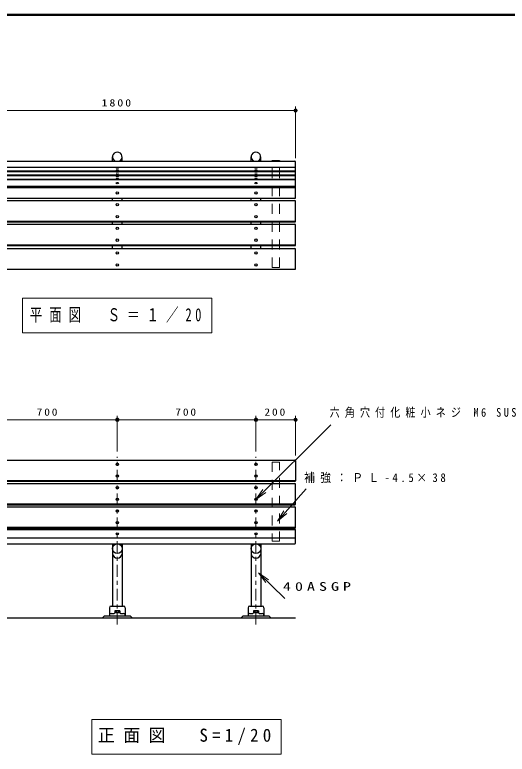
# Model space of a CAD drawing. Units: millimetres on the paper, scale 1:20. Extents: x -365 to 0, y -49 to 257.
# Drawn here: x -290.8 to -166.5, y 70.4 to 257 of the extents above; entities that cross this region are included whole.
import ezdxf

# ---------------------------------------------------------------- set-up
doc = ezdxf.new("R2010")
doc.units = ezdxf.units.MM
doc.linetypes.add('USER1', pattern=[4.5, 2.5, -2])
doc.linetypes.add('USER2', pattern=[6, 3, -1, 1, -1])
doc.layers.add('LY_1', color=7, linetype='Continuous', lineweight=25)
doc.layers.add('LY_3', color=7, linetype='Continuous', lineweight=13)
doc.styles.add('ＭＳ ゴシック', font='')
doc.styles.get('ＭＳ ゴシック').set_extended_font_data('MS Gothic')

# ---------------------------------------------------------------- blocks, each defined once
blk = doc.blocks.new('filled_dot')
at = {"color": 0, "linetype": 'Continuous', "lineweight": -2, "const_width": 1.25}
blk.add_lwpolyline([(-0.625, 0, 1), (0.625, 0, 1)], format="xyb", close=True, dxfattribs=at)
blk = doc.blocks.new('open_arrow')
at = {"color": 0, "linetype": 'Continuous', "lineweight": -2}
blk.add_lwpolyline([(7.5, 1.25), (0, 0), (7.5, -1.25)], dxfattribs=at)

msp = doc.modelspace()

# ---------------------------------------------------------------- linework, layer by layer
at = {"layer": 'LY_1', "lineweight": 13}
for p, q in [((-219.955, 220.787), (-219.955, 233.834)), ((-309.955, 232.834), (-219.955, 232.834)), ((-309.705, 204.879), (-220.105, 204.879)), ((-309.705, 198.914), (-220.105, 198.914)), ((-288.855, 185.503), (-288.855, 176.703)), ((-241.055, 185.503), (-288.855, 185.503)), ((-241.055, 176.703), (-241.055, 185.503)), ((-288.855, 176.703), (-241.055, 176.703)), ((-264.955, 146.799), (-264.955, 155.799)), ((-229.955, 146.799), (-229.955, 155.799)), ((-219.955, 145.799), (-219.955, 155.799)), ((-299.955, 154.799), (-264.955, 154.799)), ((-264.955, 154.799), (-229.955, 154.799)), ((-229.955, 154.799), (-219.955, 154.799)), ((-229.955, 134.699), (-211.079, 153.528)), ((-309.705, 139.497), (-220.105, 139.497)), ((-224.5, 129.221), (-217.291, 137.403)), ((-309.705, 133.591), (-220.105, 133.591)), ((-309.705, 127.685), (-220.105, 127.685)), ((-229.3, 116.13), (-222.626, 109.709)), ((-271.355, 79.195), (-271.355, 70.395)), ((-223.555, 79.195), (-271.355, 79.195)), ((-223.555, 70.395), (-223.555, 79.195)), ((-271.355, 70.395), (-223.555, 70.395))]:
    msp.add_line(p, q, dxfattribs=at)
at = {"layer": 'LY_1'}
for p, q in [((-266.155, 220.037), (-266.155, 221.151)), ((-263.755, 220.037), (-263.755, 221.151)), ((-231.155, 220.037), (-231.155, 221.151)), ((-228.755, 220.037), (-228.755, 221.151)), ((-225.905, 220.022), (-225.905, 220.247)), ((-225.905, 220.247), (-224.005, 220.247)), ((-224.005, 220.247), (-224.005, 220.022)), ((-309.805, 220.022), (-220.105, 220.022)), ((-309.805, 218.545), (-220.105, 218.545)), ((-219.955, 210.868), (-219.955, 219.872)), ((-309.805, 217.654), (-220.105, 217.654)), ((-309.805, 217.486), (-220.105, 217.486)), ((-309.805, 216.595), (-220.105, 216.595)), ((-309.805, 216.427), (-220.105, 216.427)), ((-309.805, 215.536), (-220.105, 215.536)), ((-309.805, 215.427), (-220.105, 215.427)), ((-309.805, 213.745), (-220.105, 213.745)), ((-309.805, 213.423), (-220.105, 213.423)), ((-309.805, 210.718), (-220.105, 210.718)), ((-309.805, 210.098), (-220.105, 210.098)), ((-266.17, 210.098), (-266.17, 210.722)), ((-263.74, 210.098), (-263.74, 210.722)), ((-231.17, 210.098), (-231.17, 210.718)), ((-228.74, 210.098), (-228.74, 210.718)), ((-219.955, 204.89), (-219.955, 209.949)), ((-309.805, 204.739), (-220.105, 204.739)), ((-309.805, 204.133), (-220.105, 204.133)), ((-266.17, 204.133), (-266.17, 204.739)), ((-263.74, 204.133), (-263.74, 204.739)), ((-231.17, 204.133), (-231.17, 204.739)), ((-228.74, 204.133), (-228.74, 204.739)), ((-219.955, 198.924), (-219.955, 203.984)), ((-309.805, 198.774), (-220.105, 198.774)), ((-309.805, 198.014), (-220.105, 198.014)), ((-266.17, 198.014), (-266.17, 198.774)), ((-263.74, 198.014), (-263.74, 198.774)), ((-231.17, 198.014), (-231.17, 198.774)), ((-228.74, 198.014), (-228.74, 198.774)), ((-219.955, 192.914), (-219.955, 197.864)), ((-309.805, 192.764), (-220.105, 192.764)), ((-309.805, 144.62), (-220.105, 144.62)), ((-219.955, 144.47), (-219.955, 139.426)), ((-309.805, 139.276), (-220.105, 139.276)), ((-309.805, 138.715), (-220.105, 138.715)), ((-219.955, 133.521), (-219.955, 138.565)), ((-309.805, 133.371), (-220.105, 133.371)), ((-309.805, 132.809), (-220.105, 132.809)), ((-219.955, 127.615), (-219.955, 132.659)), ((-309.805, 127.465), (-220.105, 127.465)), ((-309.805, 127.132), (-220.105, 127.132)), ((-219.955, 123.65), (-219.955, 126.982)), ((-309.805, 124.995), (-220.105, 124.995)), ((-309.805, 123.5), (-220.105, 123.5)), ((-266.17, 123.495), (-266.17, 107.795)), ((-263.74, 123.495), (-263.74, 107.795)), ((-231.17, 123.495), (-231.17, 107.795)), ((-228.74, 123.495), (-228.74, 107.795)), ((-266.955, 107.345), (-266.955, 105.295)), ((-266.505, 107.795), (-263.405, 107.795)), ((-264.349, 106.61), (-265.561, 106.61)), ((-265.561, 106.61), (-265.561, 106.16)), ((-265.258, 106.61), (-265.258, 106.16)), ((-264.652, 106.61), (-264.652, 106.16)), ((-264.349, 106.61), (-264.349, 106.16)), ((-262.955, 107.345), (-262.955, 105.295)), ((-231.955, 107.345), (-231.955, 105.295)), ((-231.505, 107.795), (-228.405, 107.795)), ((-229.349, 106.61), (-230.561, 106.61)), ((-230.561, 106.61), (-230.561, 106.16)), ((-230.258, 106.61), (-230.258, 106.16)), ((-229.652, 106.61), (-229.652, 106.16)), ((-229.349, 106.61), (-229.349, 106.16)), ((-227.955, 107.345), (-227.955, 105.295)), ((-296.205, 104.795), (-219.955, 104.795)), ((-268.205, 105.295), (-268.705, 104.795)), ((-268.205, 105.295), (-261.705, 105.295)), ((-266.505, 105.945), (-265.746, 105.945)), ((-265.634, 106.015), (-265.676, 105.974)), ((-264.305, 106.16), (-265.605, 106.16)), ((-265.605, 106.16), (-265.605, 106.045)), ((-264.305, 106.045), (-265.605, 106.045)), ((-264.305, 106.16), (-264.305, 106.045)), ((-264.234, 105.974), (-264.276, 106.015)), ((-264.163, 105.945), (-263.405, 105.945)), ((-261.705, 105.295), (-261.205, 104.795)), ((-233.205, 105.295), (-233.705, 104.795)), ((-233.205, 105.295), (-226.705, 105.295)), ((-231.505, 105.945), (-230.746, 105.945)), ((-230.634, 106.015), (-230.676, 105.974)), ((-229.305, 106.16), (-230.605, 106.16)), ((-230.605, 106.16), (-230.605, 106.045)), ((-229.305, 106.045), (-230.605, 106.045)), ((-229.305, 106.16), (-229.305, 106.045)), ((-229.234, 105.974), (-229.276, 106.015)), ((-229.163, 105.945), (-228.405, 105.945)), ((-226.705, 105.295), (-226.205, 104.795))]:
    msp.add_line(p, q, dxfattribs=at)
at = {"layer": 'LY_1', "linetype": 'USER1', "lineweight": 13}
for p, q in [((-225.905, 193.264), (-225.905, 220.022)), ((-224.005, 193.264), (-224.005, 220.022)), ((-225.905, 193.264), (-224.005, 193.264)), ((-224.005, 144.12), (-225.905, 144.12)), ((-225.905, 144.12), (-225.905, 124.12)), ((-224.005, 124.12), (-224.005, 144.12)), ((-225.905, 124.12), (-224.005, 124.12))]:
    msp.add_line(p, q, dxfattribs=at)
at = {"layer": 'LY_1', "linetype": 'USER2', "lineweight": 13}
for p, q in [((-264.955, 103.167), (-264.955, 145.409)), ((-229.955, 103.167), (-229.955, 145.409))]:
    msp.add_line(p, q, dxfattribs=at)
at = {"layer": 'LY_1'}
for centre, radius in [((-264.955, 209.071), 0.3), ((-229.955, 209.071), 0.3), ((-264.955, 206.089), 0.3), ((-229.955, 206.089), 0.3), ((-264.955, 203.106), 0.3), ((-229.955, 203.106), 0.3), ((-264.955, 200.123), 0.3), ((-229.955, 200.123), 0.3), ((-264.955, 196.889), 0.3), ((-229.955, 196.889), 0.3), ((-264.955, 193.889), 0.3), ((-229.955, 193.889), 0.3), ((-264.95, 143.557), 0.295), ((-229.95, 143.557), 0.295), ((-264.955, 140.604), 0.295), ((-229.955, 140.604), 0.295), ((-264.955, 137.651), 0.295), ((-229.955, 137.651), 0.295), ((-264.955, 134.699), 0.295), ((-229.955, 134.699), 0.295), ((-264.955, 131.746), 0.295), ((-229.955, 131.746), 0.295), ((-264.955, 128.793), 0.295), ((-229.955, 128.793), 0.295), ((-264.955, 122.28), 1.215), ((-229.955, 122.28), 1.215)]:
    msp.add_circle(centre, radius, dxfattribs=at)
for centre, radius, start, end in [((-220.105, 219.872), 0.15, 0.00059, 90.00059), ((-220.105, 218.696), 0.15, 270.00059, 0.00059), ((-220.105, 217.804), 0.15, 270.00059, 0.00059), ((-220.105, 217.637), 0.15, 270.00059, 0.00059), ((-220.105, 216.745), 0.15, 270.00059, 0.00059), ((-220.105, 216.578), 0.15, 270.00059, 0.00059), ((-220.105, 215.686), 0.15, 270.00059, 0.00059), ((-220.105, 215.577), 0.15, 270.00059, 0.00059), ((-220.105, 213.895), 0.15, 270.00059, 0.00059), ((-220.105, 213.574), 0.15, 270.00059, 0.00059), ((-220.105, 210.868), 0.15, 270.00059, 0.00059), ((-220.105, 209.949), 0.15, 0.00059, 90.00059), ((-220.105, 204.89), 0.15, 270.00059, 0.00059), ((-220.105, 203.984), 0.15, 0.00059, 90.00059), ((-220.105, 198.924), 0.15, 270.00059, 0.00059), ((-220.105, 197.864), 0.15, 0.00059, 90.00059), ((-220.105, 192.914), 0.15, 270.00059, 0.00059), ((-220.105, 144.47), 0.15, 0, 90), ((-220.105, 139.426), 0.15, 270, 0), ((-220.105, 138.565), 0.15, 0, 90), ((-220.105, 133.521), 0.15, 270, 0), ((-220.105, 132.659), 0.15, 0, 90), ((-220.105, 127.615), 0.15, 270, 0), ((-220.105, 126.982), 0.15, 0, 90), ((-220.105, 124.845), 0.15, 0, 90), ((-220.105, 123.65), 0.15, 270, 0), ((-264.955, 121.114), 1.222, 186.16716, 353.83282), ((-229.955, 121.114), 1.222, 186.16716, 353.83282), ((-266.505, 107.345), 0.45, 89.99998, 179.99996), ((-263.405, 107.345), 0.45, 0, 89.99998), ((-231.505, 107.345), 0.45, 89.99998, 179.99996), ((-228.405, 107.345), 0.45, 0, 89.99998), ((-266.505, 105.495), 0.45, 89.99998, 179.99996), ((-265.746, 106.045), 0.1, 269.99996, 315), ((-265.563, 105.945), 0.1, 89.99998, 134.99996), ((-264.346, 105.945), 0.1, 44.99995, 89.99998), ((-264.163, 106.045), 0.1, 224.99952, 269.99996), ((-263.405, 105.495), 0.45, 0, 89.99998), ((-231.505, 105.495), 0.45, 89.99998, 179.99996), ((-230.746, 106.045), 0.1, 269.99996, 315), ((-230.563, 105.945), 0.1, 89.99998, 134.99996), ((-229.346, 105.945), 0.1, 44.99995, 89.99998), ((-229.163, 106.045), 0.1, 224.99952, 269.99996), ((-228.405, 105.495), 0.45, 0, 89.99998)]:
    msp.add_arc(centre, radius, start, end, dxfattribs=at)
for centre in [(-264.955, 221.151), (-229.955, 221.151)]:
    msp.add_ellipse(centre, major_axis=(-1.2, 0), ratio=0.996593, start_param=1.9442822, end_param=7.4810727, dxfattribs=at)
for centre, major_axis, ratio in [((-264.955, 218.364), (0.3, 0), 0.1765), ((-229.955, 218.364), (0.3, 0), 0.1765), ((-264.955, 217.835), (0.3, 0), 0.1765), ((-264.955, 217.305), (0.3, 0), 0.1765), ((-264.955, 216.776), (0.3, 0), 0.1765), ((-229.955, 217.835), (0.3, 0), 0.1765), ((-229.955, 217.305), (0.3, 0), 0.1765), ((-229.955, 216.776), (0.3, 0), 0.1765), ((-264.955, 216.246), (0.3, 0), 0.1765), ((-264.955, 215.717), (0.3, 0), 0.1765), ((-264.955, 214.529), (0.3, 0), 0.588013), ((-229.955, 216.246), (0.3, 0), 0.1765), ((-229.955, 215.717), (0.3, 0), 0.1765), ((-229.955, 214.529), (0.3, 0), 0.588013), ((-264.955, 212.055), (0.3, 0), 0.945603), ((-229.955, 212.055), (0.3, 0), 0.945603), ((-264.955, 126.021), (0.295, 0), 0.821755), ((-229.955, 126.021), (0.295, 0), 0.821755)]:
    msp.add_ellipse(centre, major_axis=major_axis, ratio=ratio, dxfattribs=at)
at = {"layer": 'LY_3', "lineweight": 50}
msp.add_line((0, 257), (-365, 257), dxfattribs=at)

# ---------------------------------------------------------------- block references
at = {"layer": 'LY_1', "lineweight": 13}
for name, p, xscale, yscale, rotation in [('filled_dot', (-219.955, 232.834), 0.4, 0.4, 180), ('filled_dot', (-264.955, 154.799), 0.431, 0.431, 180), ('filled_dot', (-229.955, 154.799), 0.431, 0.431, 180), ('filled_dot', (-219.955, 154.799), 0.4, 0.4, 180), ('open_arrow', (-229.955, 134.699), 0.4, 0.4, 44.9), ('open_arrow', (-224.5, 129.221), 0.4, 0.4, 48.6), ('open_arrow', (-229.3, 116.13), 0.4, 0.4, 316.1)]:
    msp.add_blockref(name, p, dxfattribs=dict(at, xscale=xscale, yscale=yscale, rotation=rotation))
at = {"layer": 'LY_1', "lineweight": 13, "xscale": 0.4, "yscale": 0.4}
msp.add_blockref('filled_dot', (-229.955, 154.799), dxfattribs=at)

# ---------------------------------------------------------------- texts
at = {"layer": 'LY_1', "style": 'ＭＳ ゴシック'}
for s, insert, char_height, attachment_point in [('\\T1.33;\\W1.2;1800', (-264.955, 233.834), 1.833, 8), ('\\T1.56;\\W0.7;平面図\u3000Ｓ＝１／20', (-264.955, 181.103), 3.299, 5), ('\\T1.33;\\W1.15;700', (-282.455, 155.799), 1.833, 8), ('\\T1.33;\\W1.15;700', (-247.455, 155.799), 1.833, 8), ('\\T1.33;\\W1.15;200', (-224.955, 155.799), 1.833, 8), ('\\T1.5;\\W0.85;六角穴付化粧小ネジ\\~M6\\~SUS', (-211.354, 156.528), 2.199, 4), ('\\T1.5;\\W0.9;補強：ＰＬ-4.5×38', (-217.77, 140.053), 2.199, 4), ('\\T1.5;\\W1.35;40ASGP', (-223.14, 112.709), 2.199, 4), ('\\T1.5;\\W0.95;正面図\u3000S=1/20', (-247.455, 74.795), 3.299, 5)]:
    msp.add_mtext(s, dxfattribs=dict(at, insert=insert, char_height=char_height, attachment_point=attachment_point))

doc.saveas('drawing.dxf')
